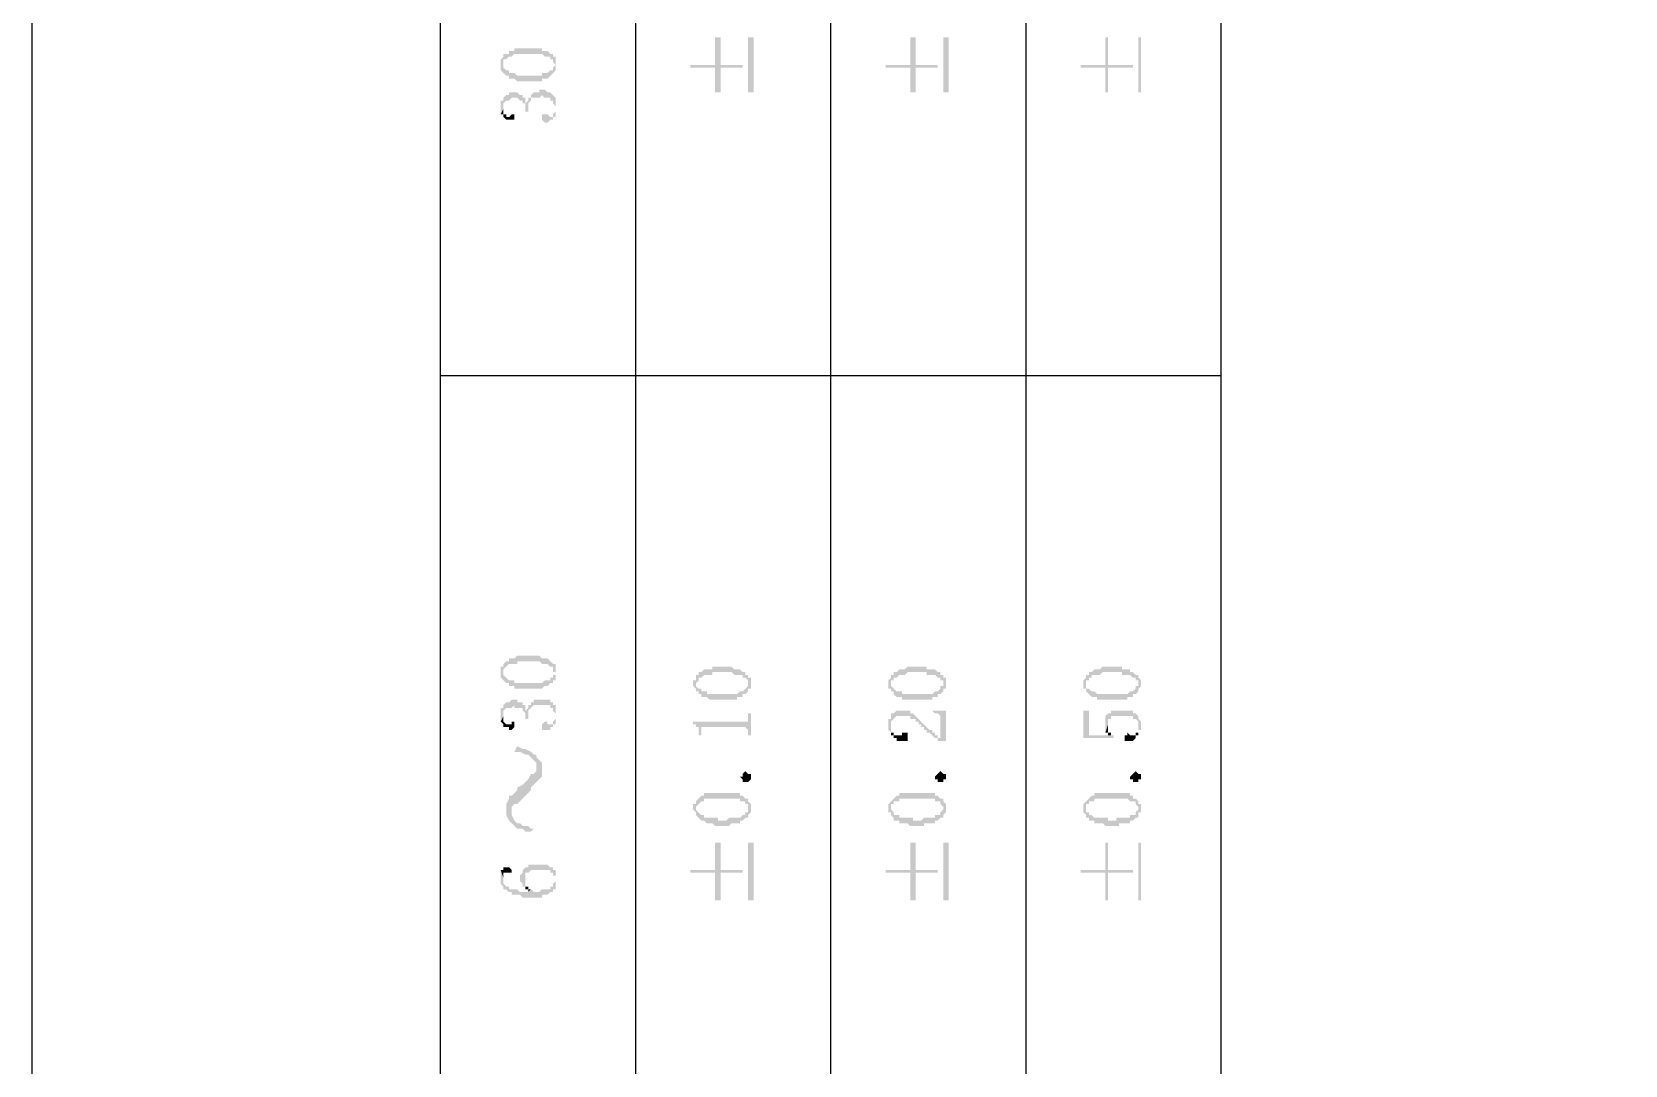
# Model space of a CAD drawing. Header units: millimetres. Extents: x 1233 to 2351, y 1180 to 1535.
# Drawn here: x 1931.4 to 1957.56, y 1305.67 to 1322.64 of the extents above; entities that cross this region are included whole.
import ezdxf

# ---------------------------------------------------------------- set-up
doc = ezdxf.new("R2010")
doc.units = ezdxf.units.MM

msp = doc.modelspace()

# ---------------------------------------------------------------- hatches: boundary and pattern name
at = {"transparency": 33554559}
for points in [[(1942.21164, 1322.09857), (1942.21164, 1322.05344), (1942.61783, 1322.05344), (1942.61783, 1321.64725), (1942.70809, 1321.64725), (1942.70809, 1322.05344), (1943.06915, 1322.05344), (1943.06915, 1322.09857), (1942.70809, 1322.09857), (1942.70809, 1322.5499), (1942.61783, 1322.5499), (1942.61783, 1322.09857)], [(1943.24968, 1321.64725), (1943.24968, 1322.5499), (1943.15941, 1322.5499), (1943.15941, 1321.64725)], [(1945.41602, 1322.09857), (1945.41602, 1322.05344), (1945.82221, 1322.05344), (1945.82221, 1321.64725), (1945.91248, 1321.64725), (1945.91248, 1322.05344), (1946.27353, 1322.05344), (1946.27353, 1322.09857), (1945.91248, 1322.09857), (1945.91248, 1322.5499), (1945.82221, 1322.5499), (1945.82221, 1322.09857)], [(1946.45406, 1321.64725), (1946.45406, 1322.5499), (1946.3638, 1322.5499), (1946.3638, 1321.64725)], [(1948.62041, 1322.09857), (1948.62041, 1322.05344), (1949.0266, 1322.05344), (1949.0266, 1321.64725), (1949.07173, 1321.64725), (1949.07173, 1322.05344), (1949.47792, 1322.05344), (1949.47792, 1322.09857), (1949.07173, 1322.09857), (1949.07173, 1322.5499), (1949.0266, 1322.5499), (1949.0266, 1322.09857)], [(1949.61331, 1321.64725), (1949.61331, 1322.5499), (1949.56818, 1322.5499), (1949.56818, 1321.64725)], [(1939.09752, 1322.09857), (1939.09752, 1322.05344), (1939.09752, 1322.00831), (1939.09752, 1322.00831), (1939.14265, 1321.96318), (1939.14265, 1322.09857), (1939.14265, 1322.14371), (1939.14265, 1322.18884), (1939.18778, 1322.18884), (1939.23291, 1322.23397), (1939.27805, 1322.23397), (1939.32318, 1322.2791), (1939.7745, 1322.2791), (1939.81963, 1322.23397), (1939.9099, 1322.23397), (1939.9099, 1322.18884), (1939.95503, 1322.18884), (1939.95503, 1322.14371), (1939.95503, 1322.14371), (1940.00016, 1322.09857), (1940.00016, 1322.23397), (1939.95503, 1322.23397), (1939.95503, 1322.2791), (1939.9099, 1322.2791), (1939.86476, 1322.32424), (1939.7745, 1322.32424), (1939.7745, 1322.36937), (1939.32318, 1322.36937), (1939.32318, 1322.32424), (1939.23291, 1322.32424), (1939.23291, 1322.2791), (1939.14265, 1322.2791), (1939.14265, 1322.23397), (1939.14265, 1322.23397), (1939.09752, 1322.18884), (1939.09752, 1322.14371), (1939.09752, 1322.14371)], [(1939.14265, 1321.96318), (1939.14265, 1321.96318), (1939.18778, 1321.91805), (1939.23291, 1321.91805), (1939.23291, 1321.87291), (1939.32318, 1321.87291), (1939.36831, 1321.82778), (1939.7745, 1321.82778), (1939.7745, 1321.87291), (1939.86476, 1321.87291), (1939.9099, 1321.91805), (1939.9099, 1321.91805), (1939.95503, 1321.96318), (1939.95503, 1321.96318), (1940.00016, 1322.00831), (1940.00016, 1322.09857), (1940.00016, 1322.14371), (1940.00016, 1322.18884), (1940.00016, 1322.23397), (1940.00016, 1322.09857), (1940.00016, 1322.09857), (1939.95503, 1322.05344), (1939.95503, 1322.00831), (1939.9099, 1322.00831), (1939.86476, 1321.96318), (1939.7745, 1321.96318), (1939.7745, 1321.91805), (1939.36831, 1321.91805), (1939.32318, 1321.96318), (1939.23291, 1321.96318), (1939.23291, 1322.00831), (1939.18778, 1322.00831), (1939.14265, 1322.05344), (1939.14265, 1322.09857), (1939.14265, 1322.09857)], [(1939.09752, 1321.42159), (1939.09752, 1321.37646), (1939.09752, 1321.33133), (1939.09752, 1321.2862), (1939.14265, 1321.37646), (1939.14265, 1321.46672), (1939.14265, 1321.46672), (1939.18778, 1321.51186), (1939.23291, 1321.51186), (1939.27805, 1321.55699), (1939.36831, 1321.55699), (1939.41344, 1321.51186), (1939.45857, 1321.51186), (1939.45857, 1321.46672), (1939.50371, 1321.46672), (1939.50371, 1321.42159), (1939.50371, 1321.33133), (1939.54884, 1321.33133), (1939.54884, 1321.37646), (1939.54884, 1321.46672), (1939.54884, 1321.46672), (1939.59397, 1321.51186), (1939.59397, 1321.55699), (1939.72937, 1321.55699), (1939.7745, 1321.60212), (1939.7745, 1321.60212), (1939.81963, 1321.55699), (1939.9099, 1321.55699), (1939.9099, 1321.51186), (1939.95503, 1321.51186), (1939.95503, 1321.46672), (1940.00016, 1321.42159), (1940.00016, 1321.37646), (1940.00016, 1321.55699), (1940.00016, 1321.55699), (1939.95503, 1321.60212), (1939.95503, 1321.60212), (1939.9099, 1321.64725), (1939.86476, 1321.64725), (1939.81963, 1321.69238), (1939.72937, 1321.69238), (1939.72937, 1321.64725), (1939.6391, 1321.64725), (1939.59397, 1321.60212), (1939.59397, 1321.55699), (1939.54884, 1321.55699), (1939.54884, 1321.51186), (1939.54884, 1321.51186), (1939.50371, 1321.46672), (1939.50371, 1321.51186), (1939.50371, 1321.55699), (1939.45857, 1321.55699), (1939.45857, 1321.60212), (1939.41344, 1321.60212), (1939.36831, 1321.64725), (1939.23291, 1321.64725), (1939.23291, 1321.60212), (1939.18778, 1321.60212), (1939.14265, 1321.55699), (1939.14265, 1321.51186), (1939.09752, 1321.51186), (1939.09752, 1321.46672)], [(1939.7745, 1321.19593), (1939.7745, 1321.19593), (1939.81963, 1321.1508), (1939.86476, 1321.1508), (1939.9099, 1321.19593), (1939.95503, 1321.19593), (1939.95503, 1321.24106), (1940.00016, 1321.24106), (1940.00016, 1321.33133), (1940.00016, 1321.37646), (1940.00016, 1321.42159), (1940.00016, 1321.51186), (1940.00016, 1321.55699), (1940.00016, 1321.37646), (1940.00016, 1321.33133), (1940.00016, 1321.33133), (1939.95503, 1321.2862), (1939.95503, 1321.24106), (1939.9099, 1321.24106), (1939.86476, 1321.2862), (1939.7745, 1321.2862), (1939.7745, 1321.24106), (1939.7745, 1321.24106)], [(1939.09752, 1321.2862), (1939.14265, 1321.2862), (1939.14265, 1321.24106), (1939.14265, 1321.24106), (1939.18778, 1321.19593), (1939.32318, 1321.19593), (1939.32318, 1321.24106), (1939.32318, 1321.2862), (1939.27805, 1321.2862), (1939.23291, 1321.24106), (1939.18778, 1321.24106), (1939.18778, 1321.2862), (1939.14265, 1321.2862), (1939.14265, 1321.37646), (1939.14265, 1321.37646)], [(1939.09752, 1312.12436), (1939.09752, 1312.07923), (1939.09752, 1312.0341), (1939.09752, 1312.0341), (1939.14265, 1311.98897), (1939.14265, 1312.12436), (1939.14265, 1312.1695), (1939.14265, 1312.1695), (1939.18778, 1312.21463), (1939.18778, 1312.21463), (1939.23291, 1312.25976), (1939.36831, 1312.25976), (1939.36831, 1312.30489), (1939.72937, 1312.30489), (1939.7745, 1312.25976), (1939.86476, 1312.25976), (1939.9099, 1312.21463), (1939.95503, 1312.21463), (1939.95503, 1312.1695), (1939.95503, 1312.12436), (1940.00016, 1312.12436), (1940.00016, 1312.25976), (1939.95503, 1312.25976), (1939.9099, 1312.30489), (1939.9099, 1312.30489), (1939.86476, 1312.35003), (1939.7745, 1312.35003), (1939.72937, 1312.39516), (1939.36831, 1312.39516), (1939.32318, 1312.35003), (1939.23291, 1312.35003), (1939.23291, 1312.30489), (1939.18778, 1312.30489), (1939.14265, 1312.25976), (1939.14265, 1312.21463), (1939.09752, 1312.21463)], [(1939.14265, 1311.98897), (1939.14265, 1311.98897), (1939.18778, 1311.94384), (1939.23291, 1311.94384), (1939.23291, 1311.8987), (1939.32318, 1311.8987), (1939.32318, 1311.85357), (1939.7745, 1311.85357), (1939.81963, 1311.8987), (1939.86476, 1311.8987), (1939.9099, 1311.94384), (1939.95503, 1311.94384), (1939.95503, 1311.98897), (1940.00016, 1311.98897), (1940.00016, 1312.0341), (1940.00016, 1312.07923), (1940.00016, 1312.12436), (1940.00016, 1312.1695), (1940.00016, 1312.21463), (1940.00016, 1312.25976), (1940.00016, 1312.07923), (1939.95503, 1312.07923), (1939.95503, 1312.0341), (1939.9099, 1312.0341), (1939.9099, 1311.98897), (1939.81963, 1311.98897), (1939.7745, 1311.94384), (1939.32318, 1311.94384), (1939.32318, 1311.98897), (1939.23291, 1311.98897), (1939.18778, 1312.0341), (1939.18778, 1312.0341), (1939.14265, 1312.07923), (1939.14265, 1312.12436)], [(1942.25677, 1311.94384), (1942.25677, 1311.8987), (1942.3019, 1311.85357), (1942.3019, 1311.80844), (1942.3019, 1311.94384), (1942.3019, 1311.94384), (1942.34703, 1311.98897), (1942.34703, 1312.0341), (1942.39217, 1312.0341), (1942.4373, 1312.07923), (1942.57269, 1312.07923), (1942.57269, 1312.12436), (1942.88862, 1312.12436), (1942.93375, 1312.07923), (1943.06915, 1312.07923), (1943.06915, 1312.0341), (1943.11428, 1312.0341), (1943.15941, 1311.98897), (1943.15941, 1311.94384), (1943.15941, 1312.07923), (1943.11428, 1312.07923), (1943.11428, 1312.12436), (1943.06915, 1312.12436), (1943.02402, 1312.1695), (1942.93375, 1312.1695), (1942.88862, 1312.21463), (1942.57269, 1312.21463), (1942.57269, 1312.1695), (1942.4373, 1312.1695), (1942.39217, 1312.12436), (1942.34703, 1312.12436), (1942.34703, 1312.07923), (1942.3019, 1312.07923), (1942.3019, 1312.0341), (1942.3019, 1311.98897), (1942.25677, 1311.98897)], [(1942.3019, 1311.80844), (1942.34703, 1311.80844), (1942.34703, 1311.76331), (1942.39217, 1311.76331), (1942.39217, 1311.71817), (1942.48243, 1311.71817), (1942.52756, 1311.67304), (1942.97888, 1311.67304), (1942.97888, 1311.71817), (1943.06915, 1311.71817), (1943.06915, 1311.76331), (1943.11428, 1311.76331), (1943.15941, 1311.80844), (1943.15941, 1311.85357), (1943.20454, 1311.85357), (1943.20454, 1311.8987), (1943.20454, 1311.94384), (1943.20454, 1311.98897), (1943.20454, 1312.0341), (1943.15941, 1312.0341), (1943.15941, 1312.07923), (1943.15941, 1311.8987), (1943.15941, 1311.8987), (1943.11428, 1311.85357), (1943.11428, 1311.85357), (1943.06915, 1311.80844), (1943.02402, 1311.80844), (1942.97888, 1311.76331), (1942.48243, 1311.76331), (1942.48243, 1311.80844), (1942.39217, 1311.80844), (1942.39217, 1311.85357), (1942.34703, 1311.85357), (1942.3019, 1311.8987), (1942.3019, 1311.94384)], [(1945.46115, 1311.94384), (1945.46115, 1311.85357), (1945.50629, 1311.85357), (1945.50629, 1311.80844), (1945.50629, 1311.94384), (1945.50629, 1311.98897), (1945.55142, 1311.98897), (1945.55142, 1312.0341), (1945.59655, 1312.0341), (1945.64168, 1312.07923), (1945.73195, 1312.07923), (1945.77708, 1312.12436), (1946.093, 1312.12436), (1946.093, 1312.07923), (1946.2284, 1312.07923), (1946.27353, 1312.0341), (1946.31866, 1312.0341), (1946.31866, 1311.98897), (1946.3638, 1311.98897), (1946.3638, 1311.94384), (1946.3638, 1312.07923), (1946.31866, 1312.07923), (1946.31866, 1312.12436), (1946.27353, 1312.12436), (1946.2284, 1312.1695), (1946.093, 1312.1695), (1946.093, 1312.21463), (1945.77708, 1312.21463), (1945.73195, 1312.1695), (1945.64168, 1312.1695), (1945.59655, 1312.12436), (1945.55142, 1312.12436), (1945.55142, 1312.07923), (1945.50629, 1312.07923), (1945.50629, 1312.0341), (1945.50629, 1312.0341), (1945.46115, 1311.98897)], [(1945.50629, 1311.80844), (1945.55142, 1311.80844), (1945.55142, 1311.76331), (1945.55142, 1311.76331), (1945.59655, 1311.71817), (1945.68681, 1311.71817), (1945.68681, 1311.67304), (1946.18327, 1311.67304), (1946.18327, 1311.71817), (1946.27353, 1311.71817), (1946.27353, 1311.76331), (1946.31866, 1311.76331), (1946.3638, 1311.80844), (1946.3638, 1311.85357), (1946.40893, 1311.85357), (1946.40893, 1311.8987), (1946.40893, 1311.94384), (1946.40893, 1311.98897), (1946.40893, 1312.0341), (1946.3638, 1312.0341), (1946.3638, 1312.07923), (1946.3638, 1311.8987), (1946.31866, 1311.8987), (1946.31866, 1311.85357), (1946.31866, 1311.85357), (1946.27353, 1311.80844), (1946.2284, 1311.80844), (1946.18327, 1311.76331), (1945.68681, 1311.76331), (1945.68681, 1311.80844), (1945.59655, 1311.80844), (1945.55142, 1311.85357), (1945.55142, 1311.85357), (1945.50629, 1311.8987), (1945.50629, 1311.94384)], [(1948.66554, 1311.94384), (1948.66554, 1311.85357), (1948.71067, 1311.85357), (1948.71067, 1311.80844), (1948.71067, 1311.94384), (1948.71067, 1311.98897), (1948.7558, 1311.98897), (1948.7558, 1312.0341), (1948.80093, 1312.0341), (1948.80093, 1312.07923), (1948.93633, 1312.07923), (1948.98146, 1312.12436), (1949.29739, 1312.12436), (1949.29739, 1312.07923), (1949.43278, 1312.07923), (1949.47792, 1312.0341), (1949.52305, 1312.0341), (1949.52305, 1311.98897), (1949.56818, 1311.98897), (1949.56818, 1311.94384), (1949.56818, 1312.07923), (1949.52305, 1312.07923), (1949.47792, 1312.12436), (1949.43278, 1312.12436), (1949.43278, 1312.1695), (1949.29739, 1312.1695), (1949.29739, 1312.21463), (1948.98146, 1312.21463), (1948.93633, 1312.1695), (1948.84607, 1312.1695), (1948.80093, 1312.12436), (1948.7558, 1312.12436), (1948.7558, 1312.07923), (1948.71067, 1312.07923), (1948.71067, 1312.0341), (1948.71067, 1312.0341), (1948.66554, 1311.98897)], [(1948.71067, 1311.80844), (1948.71067, 1311.80844), (1948.7558, 1311.76331), (1948.7558, 1311.76331), (1948.80093, 1311.71817), (1948.8912, 1311.71817), (1948.8912, 1311.67304), (1949.38765, 1311.67304), (1949.38765, 1311.71817), (1949.47792, 1311.71817), (1949.47792, 1311.76331), (1949.52305, 1311.76331), (1949.56818, 1311.80844), (1949.56818, 1311.85357), (1949.56818, 1311.85357), (1949.61331, 1311.8987), (1949.61331, 1311.94384), (1949.61331, 1311.98897), (1949.61331, 1311.98897), (1949.56818, 1312.0341), (1949.56818, 1312.07923), (1949.56818, 1311.8987), (1949.52305, 1311.8987), (1949.52305, 1311.85357), (1949.52305, 1311.85357), (1949.47792, 1311.80844), (1949.43278, 1311.80844), (1949.38765, 1311.76331), (1948.8912, 1311.76331), (1948.84607, 1311.80844), (1948.80093, 1311.80844), (1948.7558, 1311.85357), (1948.71067, 1311.85357), (1948.71067, 1311.8987), (1948.71067, 1311.94384)], [(1939.09752, 1311.40225), (1939.09752, 1311.31199), (1939.09752, 1311.31199), (1939.14265, 1311.40225), (1939.14265, 1311.44738), (1939.14265, 1311.49251), (1939.14265, 1311.49251), (1939.18778, 1311.53765), (1939.27805, 1311.53765), (1939.32318, 1311.58278), (1939.32318, 1311.53765), (1939.45857, 1311.53765), (1939.45857, 1311.49251), (1939.45857, 1311.49251), (1939.50371, 1311.44738), (1939.50371, 1311.40225), (1939.50371, 1311.35712), (1939.54884, 1311.35712), (1939.54884, 1311.40225), (1939.54884, 1311.49251), (1939.54884, 1311.49251), (1939.59397, 1311.53765), (1939.59397, 1311.53765), (1939.6391, 1311.58278), (1939.9099, 1311.58278), (1939.9099, 1311.53765), (1939.95503, 1311.53765), (1939.95503, 1311.49251), (1939.95503, 1311.49251), (1940.00016, 1311.44738), (1940.00016, 1311.40225), (1940.00016, 1311.58278), (1939.95503, 1311.58278), (1939.95503, 1311.62791), (1939.9099, 1311.62791), (1939.9099, 1311.67304), (1939.6391, 1311.67304), (1939.6391, 1311.62791), (1939.59397, 1311.62791), (1939.59397, 1311.58278), (1939.54884, 1311.58278), (1939.54884, 1311.53765), (1939.54884, 1311.53765), (1939.50371, 1311.49251), (1939.50371, 1311.58278), (1939.45857, 1311.58278), (1939.45857, 1311.62791), (1939.36831, 1311.62791), (1939.36831, 1311.67304), (1939.27805, 1311.67304), (1939.23291, 1311.62791), (1939.18778, 1311.62791), (1939.14265, 1311.58278), (1939.14265, 1311.53765), (1939.09752, 1311.53765), (1939.09752, 1311.49251), (1939.09752, 1311.44738)], [(1939.09752, 1311.31199), (1939.14265, 1311.26685), (1939.14265, 1311.22172), (1939.23291, 1311.22172), (1939.23291, 1311.17659), (1939.27805, 1311.17659), (1939.32318, 1311.22172), (1939.32318, 1311.26685), (1939.32318, 1311.31199), (1939.27805, 1311.31199), (1939.27805, 1311.26685), (1939.18778, 1311.26685), (1939.14265, 1311.31199), (1939.14265, 1311.35712), (1939.14265, 1311.40225)], [(1939.7745, 1311.22172), (1939.7745, 1311.17659), (1939.9099, 1311.17659), (1939.9099, 1311.22172), (1939.95503, 1311.22172), (1939.95503, 1311.26685), (1940.00016, 1311.26685), (1940.00016, 1311.31199), (1940.00016, 1311.40225), (1940.00016, 1311.44738), (1940.00016, 1311.49251), (1940.00016, 1311.53765), (1940.00016, 1311.40225), (1940.00016, 1311.35712), (1940.00016, 1311.35712), (1939.95503, 1311.31199), (1939.95503, 1311.26685), (1939.86476, 1311.26685), (1939.86476, 1311.31199), (1939.81963, 1311.31199), (1939.7745, 1311.26685), (1939.7745, 1311.26685)], [(1942.25677, 1311.31199), (1942.25677, 1311.26685), (1942.3019, 1311.26685), (1942.3019, 1311.22172), (1942.34703, 1311.22172), (1942.34703, 1311.17659), (1942.34703, 1311.13146), (1942.34703, 1311.08632), (1942.39217, 1311.08632), (1942.39217, 1311.17659), (1942.39217, 1311.22172), (1943.11428, 1311.22172), (1943.15941, 1311.17659), (1943.15941, 1311.13146), (1943.15941, 1311.08632), (1943.20454, 1311.08632), (1943.20454, 1311.44738), (1943.15941, 1311.44738), (1943.15941, 1311.35712), (1943.15941, 1311.31199), (1943.06915, 1311.31199)], [(1945.46115, 1311.26685), (1945.46115, 1311.22172), (1945.46115, 1311.17659), (1945.50629, 1311.13146), (1945.50629, 1311.26685), (1945.50629, 1311.31199), (1945.50629, 1311.31199), (1945.55142, 1311.35712), (1945.55142, 1311.35712), (1945.59655, 1311.40225), (1945.82221, 1311.40225), (1945.82221, 1311.35712), (1945.91248, 1311.35712), (1945.91248, 1311.31199), (1945.95761, 1311.31199), (1945.95761, 1311.26685), (1946.00274, 1311.26685), (1946.00274, 1311.22172), (1946.04787, 1311.22172), (1946.04787, 1311.17659), (1946.093, 1311.17659), (1946.093, 1311.13146), (1946.13814, 1311.13146), (1946.18327, 1311.08632), (1946.18327, 1311.08632), (1946.2284, 1311.04119), (1946.27353, 1311.04119), (1946.27353, 1310.99606), (1946.31866, 1310.99606), (1946.31866, 1311.04119), (1946.27353, 1311.04119), (1946.27353, 1311.08632), (1946.2284, 1311.08632), (1946.2284, 1311.13146), (1946.18327, 1311.13146), (1946.18327, 1311.17659), (1946.13814, 1311.17659), (1946.093, 1311.22172), (1946.093, 1311.22172), (1946.04787, 1311.26685), (1946.04787, 1311.26685), (1946.00274, 1311.31199), (1946.00274, 1311.31199), (1945.95761, 1311.35712), (1945.95761, 1311.35712), (1945.91248, 1311.40225), (1945.91248, 1311.40225), (1945.86734, 1311.44738), (1945.82221, 1311.44738), (1945.82221, 1311.49251), (1945.59655, 1311.49251), (1945.55142, 1311.44738), (1945.50629, 1311.44738), (1945.50629, 1311.40225), (1945.50629, 1311.35712), (1945.46115, 1311.35712)], [(1946.18327, 1311.49251), (1946.18327, 1311.49251), (1946.2284, 1311.44738), (1946.27353, 1311.44738), (1946.31866, 1311.40225), (1946.31866, 1310.99606), (1946.40893, 1310.99606), (1946.40893, 1311.49251)], [(1948.66554, 1311.49251), (1948.66554, 1311.04119), (1949.16199, 1311.04119), (1949.16199, 1311.08632), (1948.7558, 1311.08632), (1948.7558, 1311.49251)], [(1949.0266, 1311.26685), (1949.0266, 1311.22172), (1949.0266, 1311.17659), (1949.0266, 1311.13146), (1949.0266, 1311.13146), (1949.07173, 1311.26685), (1949.07173, 1311.31199), (1949.07173, 1311.35712), (1949.11686, 1311.35712), (1949.11686, 1311.40225), (1949.47792, 1311.40225), (1949.47792, 1311.35712), (1949.52305, 1311.35712), (1949.56818, 1311.31199), (1949.56818, 1311.08632), (1949.56818, 1311.17659), (1949.61331, 1311.17659), (1949.61331, 1311.22172), (1949.61331, 1311.31199), (1949.61331, 1311.31199), (1949.56818, 1311.35712), (1949.56818, 1311.40225), (1949.56818, 1311.40225), (1949.52305, 1311.44738), (1949.47792, 1311.44738), (1949.47792, 1311.49251), (1949.11686, 1311.49251), (1949.11686, 1311.44738), (1949.07173, 1311.44738), (1949.0266, 1311.40225), (1949.0266, 1311.31199), (1949.0266, 1311.31199)], [(1945.50629, 1311.13146), (1945.50629, 1311.08632), (1945.55142, 1311.08632), (1945.55142, 1311.04119), (1945.59655, 1311.04119), (1945.59655, 1310.99606), (1945.77708, 1310.99606), (1945.77708, 1311.04119), (1945.77708, 1311.08632), (1945.77708, 1311.13146), (1945.68681, 1311.13146), (1945.68681, 1311.08632), (1945.55142, 1311.08632), (1945.55142, 1311.13146), (1945.50629, 1311.13146), (1945.50629, 1311.22172), (1945.50629, 1311.22172)], [(1949.0266, 1311.13146), (1949.07173, 1311.13146), (1949.07173, 1311.08632), (1949.11686, 1311.08632), (1949.11686, 1311.13146), (1949.07173, 1311.13146), (1949.07173, 1311.17659), (1949.07173, 1311.26685)], [(1949.34252, 1311.04119), (1949.34252, 1310.99606), (1949.47792, 1310.99606), (1949.52305, 1311.04119), (1949.52305, 1311.08632), (1949.56818, 1311.08632), (1949.56818, 1311.22172), (1949.56818, 1311.17659), (1949.56818, 1311.13146), (1949.52305, 1311.13146), (1949.52305, 1311.08632), (1949.43278, 1311.08632), (1949.38765, 1311.13146), (1949.38765, 1311.08632), (1949.34252, 1311.08632)], [(1939.32318, 1310.81553), (1939.41344, 1310.81553), (1939.50371, 1310.7704), (1939.54884, 1310.7704), (1939.59397, 1310.72527), (1939.59397, 1310.72527), (1939.6391, 1310.68013), (1939.68424, 1310.635), (1939.68424, 1310.31908), (1939.68424, 1310.31908), (1939.72937, 1310.36421), (1939.7745, 1310.40934), (1939.7745, 1310.635), (1939.72937, 1310.68013), (1939.68424, 1310.72527), (1939.68424, 1310.7704), (1939.6391, 1310.7704), (1939.59397, 1310.81553), (1939.50371, 1310.86066), (1939.45857, 1310.86066), (1939.36831, 1310.9058)], [(1939.18778, 1309.86776), (1939.18778, 1309.77749), (1939.23291, 1309.68723), (1939.27805, 1309.64209), (1939.27805, 1309.82262), (1939.27805, 1309.91289), (1939.32318, 1309.95802), (1939.36831, 1309.95802), (1939.41344, 1310.00315), (1939.45857, 1310.04828), (1939.50371, 1310.09342), (1939.54884, 1310.13855), (1939.59397, 1310.18368), (1939.59397, 1310.22881), (1939.6391, 1310.27395), (1939.68424, 1310.31908), (1939.68424, 1310.54474), (1939.68424, 1310.49961), (1939.6391, 1310.45447), (1939.59397, 1310.45447), (1939.54884, 1310.36421), (1939.50371, 1310.31908), (1939.50371, 1310.31908), (1939.45857, 1310.27395), (1939.36831, 1310.22881), (1939.36831, 1310.18368), (1939.32318, 1310.13855), (1939.27805, 1310.09342), (1939.23291, 1310.09342), (1939.23291, 1310.04828), (1939.18778, 1309.95802), (1939.18778, 1309.91289)], [(1943.20454, 1310.40934), (1943.20454, 1310.36421), (1943.20454, 1310.36421), (1943.15941, 1310.31908), (1943.06915, 1310.31908), (1943.06915, 1310.36421), (1943.06915, 1310.36421), (1943.02402, 1310.40934), (1943.06915, 1310.40934), (1943.06915, 1310.45447), (1943.06915, 1310.45447), (1943.11428, 1310.49961), (1943.11428, 1310.49961), (1943.15941, 1310.45447), (1943.20454, 1310.45447), (1943.20454, 1310.40934)], [(1946.40893, 1310.40934), (1946.40893, 1310.36421), (1946.3638, 1310.36421), (1946.3638, 1310.31908), (1946.27353, 1310.31908), (1946.27353, 1310.36421), (1946.2284, 1310.36421), (1946.2284, 1310.40934), (1946.2284, 1310.40934), (1946.27353, 1310.45447), (1946.27353, 1310.45447), (1946.31866, 1310.49961), (1946.31866, 1310.49961), (1946.3638, 1310.45447), (1946.40893, 1310.45447), (1946.40893, 1310.40934)], [(1949.61331, 1310.40934), (1949.61331, 1310.36421), (1949.56818, 1310.36421), (1949.56818, 1310.31908), (1949.47792, 1310.31908), (1949.47792, 1310.36421), (1949.43278, 1310.36421), (1949.43278, 1310.40934), (1949.43278, 1310.40934), (1949.47792, 1310.45447), (1949.47792, 1310.45447), (1949.52305, 1310.49961), (1949.52305, 1310.49961), (1949.56818, 1310.45447), (1949.61331, 1310.45447), (1949.61331, 1310.40934)], [(1942.25677, 1309.86776), (1942.25677, 1309.86776), (1942.3019, 1309.82262), (1942.3019, 1309.77749), (1942.3019, 1309.91289), (1942.3019, 1309.91289), (1942.34703, 1309.95802), (1942.34703, 1309.95802), (1942.39217, 1310.00315), (1942.4373, 1310.00315), (1942.4373, 1310.04828), (1943.02402, 1310.04828), (1943.02402, 1310.00315), (1943.11428, 1310.00315), (1943.11428, 1309.95802), (1943.15941, 1309.95802), (1943.15941, 1309.91289), (1943.15941, 1309.86776), (1943.15941, 1310.04828), (1943.11428, 1310.04828), (1943.06915, 1310.09342), (1943.02402, 1310.09342), (1943.02402, 1310.13855), (1942.4373, 1310.13855), (1942.4373, 1310.09342), (1942.39217, 1310.09342), (1942.34703, 1310.04828), (1942.34703, 1310.04828), (1942.3019, 1310.00315), (1942.3019, 1309.95802), (1942.25677, 1309.95802), (1942.25677, 1309.91289)], [(1942.3019, 1309.77749), (1942.34703, 1309.73236), (1942.34703, 1309.73236), (1942.39217, 1309.68723), (1942.4373, 1309.68723), (1942.48243, 1309.64209), (1942.57269, 1309.64209), (1942.61783, 1309.59696), (1942.84349, 1309.59696), (1942.88862, 1309.64209), (1943.02402, 1309.64209), (1943.02402, 1309.68723), (1943.06915, 1309.68723), (1943.11428, 1309.73236), (1943.15941, 1309.73236), (1943.15941, 1309.77749), (1943.15941, 1309.77749), (1943.20454, 1309.82262), (1943.20454, 1309.86776), (1943.20454, 1309.91289), (1943.20454, 1309.95802), (1943.20454, 1309.95802), (1943.15941, 1310.00315), (1943.15941, 1309.86776), (1943.15941, 1309.82262), (1943.11428, 1309.82262), (1943.11428, 1309.77749), (1943.06915, 1309.77749), (1943.02402, 1309.73236), (1942.84349, 1309.73236), (1942.79836, 1309.68723), (1942.66296, 1309.68723), (1942.66296, 1309.73236), (1942.4373, 1309.73236), (1942.4373, 1309.77749), (1942.39217, 1309.77749), (1942.34703, 1309.82262), (1942.34703, 1309.82262), (1942.3019, 1309.86776), (1942.3019, 1309.86776)], [(1945.46115, 1309.86776), (1945.46115, 1309.82262), (1945.50629, 1309.82262), (1945.50629, 1309.77749), (1945.50629, 1309.91289), (1945.50629, 1309.95802), (1945.55142, 1309.95802), (1945.55142, 1310.00315), (1945.64168, 1310.00315), (1945.64168, 1310.04828), (1946.2284, 1310.04828), (1946.2284, 1310.00315), (1946.31866, 1310.00315), (1946.31866, 1309.95802), (1946.31866, 1309.95802), (1946.3638, 1309.91289), (1946.3638, 1309.86776), (1946.3638, 1310.04828), (1946.31866, 1310.04828), (1946.27353, 1310.09342), (1946.2284, 1310.09342), (1946.2284, 1310.13855), (1945.64168, 1310.13855), (1945.64168, 1310.09342), (1945.59655, 1310.09342), (1945.55142, 1310.04828), (1945.55142, 1310.04828), (1945.50629, 1310.00315), (1945.50629, 1310.00315), (1945.46115, 1309.95802), (1945.46115, 1309.91289)], [(1945.50629, 1309.77749), (1945.55142, 1309.73236), (1945.55142, 1309.68723), (1945.64168, 1309.68723), (1945.64168, 1309.64209), (1945.77708, 1309.64209), (1945.82221, 1309.59696), (1946.04787, 1309.59696), (1946.04787, 1309.64209), (1946.2284, 1309.64209), (1946.2284, 1309.68723), (1946.27353, 1309.68723), (1946.31866, 1309.73236), (1946.3638, 1309.73236), (1946.3638, 1309.77749), (1946.3638, 1309.77749), (1946.40893, 1309.82262), (1946.40893, 1309.86776), (1946.40893, 1309.91289), (1946.40893, 1309.95802), (1946.40893, 1309.95802), (1946.3638, 1310.00315), (1946.3638, 1309.86776), (1946.3638, 1309.86776), (1946.31866, 1309.82262), (1946.31866, 1309.77749), (1946.2284, 1309.77749), (1946.2284, 1309.73236), (1946.04787, 1309.73236), (1946.00274, 1309.68723), (1945.86734, 1309.68723), (1945.86734, 1309.73236), (1945.64168, 1309.73236), (1945.64168, 1309.77749), (1945.55142, 1309.77749), (1945.55142, 1309.82262), (1945.55142, 1309.82262), (1945.50629, 1309.86776), (1945.50629, 1309.86776)], [(1948.66554, 1309.86776), (1948.66554, 1309.82262), (1948.66554, 1309.82262), (1948.71067, 1309.77749), (1948.71067, 1309.91289), (1948.71067, 1309.95802), (1948.7558, 1309.95802), (1948.7558, 1310.00315), (1948.84607, 1310.00315), (1948.84607, 1310.04828), (1949.38765, 1310.04828), (1949.43278, 1310.00315), (1949.52305, 1310.00315), (1949.52305, 1309.95802), (1949.52305, 1309.95802), (1949.56818, 1309.91289), (1949.56818, 1309.86776), (1949.56818, 1310.00315), (1949.52305, 1310.04828), (1949.47792, 1310.04828), (1949.47792, 1310.09342), (1949.43278, 1310.09342), (1949.43278, 1310.13855), (1948.84607, 1310.13855), (1948.84607, 1310.09342), (1948.80093, 1310.09342), (1948.7558, 1310.04828), (1948.7558, 1310.04828), (1948.71067, 1310.00315), (1948.71067, 1310.00315), (1948.66554, 1309.95802), (1948.66554, 1309.91289)], [(1948.71067, 1309.77749), (1948.71067, 1309.73236), (1948.7558, 1309.73236), (1948.7558, 1309.68723), (1948.84607, 1309.68723), (1948.84607, 1309.64209), (1948.98146, 1309.64209), (1949.0266, 1309.59696), (1949.25226, 1309.59696), (1949.25226, 1309.64209), (1949.43278, 1309.64209), (1949.43278, 1309.68723), (1949.47792, 1309.68723), (1949.52305, 1309.73236), (1949.56818, 1309.73236), (1949.56818, 1309.77749), (1949.56818, 1309.82262), (1949.61331, 1309.82262), (1949.61331, 1309.86776), (1949.61331, 1309.91289), (1949.61331, 1309.95802), (1949.56818, 1309.95802), (1949.56818, 1310.00315), (1949.56818, 1309.86776), (1949.56818, 1309.86776), (1949.52305, 1309.82262), (1949.52305, 1309.77749), (1949.43278, 1309.77749), (1949.43278, 1309.73236), (1949.20712, 1309.73236), (1949.20712, 1309.68723), (1949.07173, 1309.68723), (1949.07173, 1309.73236), (1948.84607, 1309.73236), (1948.80093, 1309.77749), (1948.7558, 1309.77749), (1948.7558, 1309.82262), (1948.71067, 1309.82262), (1948.71067, 1309.86776), (1948.71067, 1309.86776)], [(1939.27805, 1309.64209), (1939.27805, 1309.64209), (1939.32318, 1309.59696), (1939.36831, 1309.55183), (1939.45857, 1309.55183), (1939.50371, 1309.5067), (1939.59397, 1309.5067), (1939.6391, 1309.55183), (1939.59397, 1309.55183), (1939.54884, 1309.59696), (1939.45857, 1309.59696), (1939.41344, 1309.64209), (1939.36831, 1309.64209), (1939.32318, 1309.68723), (1939.27805, 1309.77749), (1939.27805, 1309.82262)], [(1942.21164, 1308.87485), (1942.21164, 1308.82972), (1942.61783, 1308.82972), (1942.61783, 1308.37839), (1942.70809, 1308.37839), (1942.70809, 1308.82972), (1943.06915, 1308.82972), (1943.06915, 1308.87485), (1942.70809, 1308.87485), (1942.70809, 1309.32617), (1942.61783, 1309.32617), (1942.61783, 1308.87485)], [(1943.24968, 1308.37839), (1943.24968, 1309.32617), (1943.15941, 1309.32617), (1943.15941, 1308.37839)], [(1945.41602, 1308.87485), (1945.41602, 1308.82972), (1945.82221, 1308.82972), (1945.82221, 1308.37839), (1945.91248, 1308.37839), (1945.91248, 1308.82972), (1946.27353, 1308.82972), (1946.27353, 1308.87485), (1945.91248, 1308.87485), (1945.91248, 1309.32617), (1945.82221, 1309.32617), (1945.82221, 1308.87485)], [(1946.45406, 1308.37839), (1946.45406, 1309.32617), (1946.3638, 1309.32617), (1946.3638, 1308.37839)], [(1948.62041, 1308.87485), (1948.62041, 1308.82972), (1949.0266, 1308.82972), (1949.0266, 1308.37839), (1949.07173, 1308.37839), (1949.07173, 1308.82972), (1949.47792, 1308.82972), (1949.47792, 1308.87485), (1949.07173, 1308.87485), (1949.07173, 1309.32617), (1949.0266, 1309.32617), (1949.0266, 1308.87485)], [(1949.61331, 1308.37839), (1949.61331, 1309.32617), (1949.56818, 1309.32617), (1949.56818, 1308.37839)], [(1939.41344, 1308.73945), (1939.41344, 1308.69432), (1939.45857, 1308.64919), (1939.45857, 1308.60405), (1939.50371, 1308.60405), (1939.50371, 1308.73945), (1939.50371, 1308.78458), (1939.50371, 1308.82972), (1939.54884, 1308.82972), (1939.59397, 1308.87485), (1939.9099, 1308.87485), (1939.9099, 1308.82972), (1939.95503, 1308.82972), (1939.95503, 1308.78458), (1940.00016, 1308.78458), (1940.00016, 1308.73945), (1940.00016, 1308.60405), (1940.00016, 1308.64919), (1940.00016, 1308.73945), (1940.00016, 1308.82972), (1940.00016, 1308.87485), (1939.95503, 1308.87485), (1939.95503, 1308.91998), (1939.9099, 1308.91998), (1939.86476, 1308.96511), (1939.54884, 1308.96511), (1939.54884, 1308.91998), (1939.50371, 1308.91998), (1939.45857, 1308.87485), (1939.45857, 1308.82972), (1939.45857, 1308.82972), (1939.41344, 1308.78458), (1939.41344, 1308.78458)], [(1939.09752, 1308.87485), (1939.14265, 1308.73945), (1939.14265, 1308.78458), (1939.14265, 1308.82972), (1939.27805, 1308.82972), (1939.27805, 1308.87485), (1939.27805, 1308.87485), (1939.23291, 1308.91998), (1939.14265, 1308.91998), (1939.14265, 1308.87485)], [(1939.09752, 1308.78458), (1939.09752, 1308.69432), (1939.09752, 1308.64919), (1939.09752, 1308.64919), (1939.14265, 1308.60405), (1939.14265, 1308.55892), (1939.18778, 1308.55892), (1939.23291, 1308.51379), (1939.27805, 1308.51379), (1939.27805, 1308.46866), (1939.41344, 1308.46866), (1939.45857, 1308.42353), (1939.7745, 1308.42353), (1939.7745, 1308.46866), (1939.86476, 1308.46866), (1939.9099, 1308.51379), (1939.95503, 1308.51379), (1939.95503, 1308.55892), (1940.00016, 1308.55892), (1940.00016, 1308.73945), (1940.00016, 1308.69432), (1940.00016, 1308.69432), (1939.95503, 1308.64919), (1939.95503, 1308.60405), (1939.9099, 1308.60405), (1939.9099, 1308.55892), (1939.7745, 1308.55892), (1939.72937, 1308.51379), (1939.6391, 1308.51379), (1939.59397, 1308.55892), (1939.59397, 1308.55892), (1939.54884, 1308.51379), (1939.41344, 1308.51379), (1939.36831, 1308.55892), (1939.23291, 1308.55892), (1939.23291, 1308.60405), (1939.18778, 1308.60405), (1939.14265, 1308.64919), (1939.14265, 1308.69432), (1939.14265, 1308.73945), (1939.14265, 1308.73945), (1939.09752, 1308.87485), (1939.09752, 1308.82972)], [(1939.50371, 1308.60405), (1939.50371, 1308.55892), (1939.54884, 1308.55892), (1939.54884, 1308.51379), (1939.59397, 1308.55892), (1939.54884, 1308.55892), (1939.54884, 1308.60405), (1939.50371, 1308.60405), (1939.50371, 1308.64919), (1939.50371, 1308.69432), (1939.50371, 1308.73945)]]:
    msp.add_hatch(color=256, dxfattribs=at).paths.add_polyline_path(points)

# ---------------------------------------------------------------- linework, layer by layer
msp.add_line((1938.10453, 1528.92707), (1938.10453, 1242.18613))
msp.add_lwpolyline([(2351.39807, 1237.92707), (2351.39807, 1534.92707), (1931.39807, 1534.92707), (1931.39807, 1237.92707)], close=True)
for points in [[(1950.92215, 1528.92707), (1950.92215, 1242.18613)], [(1941.30899, 1356.53442), (1941.30899, 1263.51701)], [(1944.51338, 1356.53442), (1944.51338, 1263.51701)], [(1947.71776, 1356.53442), (1947.71776, 1263.51701)], [(1938.10461, 1316.99864), (1950.92215, 1316.99864)]]:
    msp.add_lwpolyline(points)

doc.saveas('drawing.dxf')
